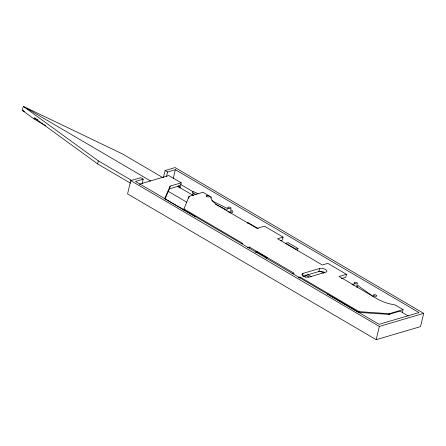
<?xml version="1.0" encoding="UTF-8"?>
<svg xmlns="http://www.w3.org/2000/svg" width="446" height="446" viewBox="0 0 446 446"><rect width="100%" height="100%" fill="white"/><g stroke="black" fill="none" stroke-linecap="round" stroke-linejoin="round"><path stroke-width="0.67" d="M45.509 125.66L34.113 118.976L34.364 117.922L37.966 120.035M130.572 183.228L97.59 163.888L98.315 160.878L23.276 106.326L22.3 110.391L34.113 118.976M142.135 183.635L143.211 179.158L140.724 177.698L130.745 180.636L127.567 193.887L376.173 339.674L420.517 326.617L423.7 313.371L175.094 167.579L165.115 170.517L163.426 177.558M166.525 176.454L167.601 171.978L175.362 169.692L418.995 312.562L379.083 324.314L135.45 181.438L143.211 179.158M165.076 198.866L169.497 188.803L170.149 186.094L181.238 182.827L179.95 188.179M173.21 178.651L175.362 169.692M179.002 187.85L179.476 185.865L178.322 185.837M183.501 210.06L189.098 196.346L202.958 192.265L211.036 197.004A22.774 9.517 13.5 0 0 218.479 205.762L257.013 228.358L264.439 226.172L283.087 237.105L282.363 240.115L280.517 240.662M188.669 198.152L189.098 196.346M192.538 195.381L193.085 193.09A1.706 0.714 13.5 0 1 192.666 191.997A1.706 0.714 13.5 0 1 194.986 192.265L198.091 193.82M210.752 198.208L211.036 197.004M249.097 248.232L249.386 247.028L294.137 273.27L292.225 273.833M266.663 258.831L266.953 257.626L257.007 251.789L255.346 252.28M297.415 250.892L297.995 248.483L288.049 242.652L285.83 243.304L295.776 249.136L297.995 248.483M299.729 278.22L300.019 277.016L359.063 311.637L389.23 313.705L403.089 309.624L402.364 312.635M302.427 275.806L303.007 273.398L319.637 268.498A4.259 1.778 13.5 0 1 325.513 269.507A4.259 1.778 13.5 0 1 325.853 272.144L309.223 277.038A4.259 1.778 13.5 0 1 303.341 276.035A4.259 1.778 13.5 0 1 303.007 273.398M302.951 276.213L318.912 271.514L319.637 268.498M283.087 237.105L277.546 238.738L322.296 264.98L327.838 263.346L346.481 274.284L345.762 277.295L341.424 278.572M358.774 312.841L359.063 311.637M376.173 339.674L379.356 326.422L423.7 313.371M388.94 314.909L389.23 313.705M170.149 186.094L164.619 198.671L195.699 216.89M139.258 184.237L168.805 175.54L181.238 182.827M169.497 188.803L179.476 185.865M241.726 243.806L242.836 243.483L183.791 208.856M247.474 247.591L249.386 247.028M265.844 257.95L266.953 257.626M298.352 277.501L300.019 277.016M346.481 274.284L339.055 276.47L377.589 299.065A22.774 9.517 13.5 0 0 395.005 304.886L403.089 309.624M356.605 287.302L357.068 287.191A2.559 1.07 13.5 0 0 357.051 285.853L356.588 285.563M24.168 111.288L22.3 110.391L24.101 111.45M211.772 200.65L227.934 208.722M193.085 193.09L196.184 194.64M215.373 204.223L225.28 209.174L224.907 209.358A4.259 1.778 13.5 0 0 224.578 209.748M165.115 170.517L167.601 171.978M408.296 315.98L400.012 311.124L388.923 314.385L358.534 312.384L327.459 294.159M258.234 228.603L247.547 222.337L247.686 223.396M180.702 184.505L193.308 191.891M163.035 177.737L122.26 153.825L23.276 106.326L150.692 181.048M177.424 186.177L193.614 195.671M320.05 271.101L323.645 273.208M168.125 191.267L186.757 202.194M307.556 274.513L311.157 276.626M305.393 274.965L308.994 277.077M303.72 276.174L305.521 277.228M98.315 160.878L131.893 180.569M130.745 180.636L379.356 326.422M373.798 296.93L359.069 286.399A4.259 1.778 13.5 0 0 357.056 284.922M34.364 117.922L97.59 163.888M230.443 209.564A4.259 1.778 13.5 0 1 232.834 211.766A4.259 1.778 13.5 0 1 230.097 212.859M230.482 210.467A2.559 1.07 13.5 0 1 230.816 211.856A2.559 1.07 13.5 0 1 227.978 211.783M226.25 210.651A2.559 1.07 13.5 0 1 226.54 209.882L226.947 209.743A2.559 1.07 13.5 0 1 227.477 209.676M353.087 285.083A2.559 1.07 13.5 0 1 354.113 284.938M352.05 284.292A4.259 1.778 13.5 0 1 353.884 284.158M318.912 271.514A4.259 1.778 13.5 0 1 324.794 272.517M206.476 196.379A1.706 0.714 13.5 0 0 209.313 196.708A1.706 0.714 13.5 0 0 207.451 195.381A1.706 0.714 13.5 0 0 206.476 196.379M373.938 295.726A1.706 0.714 13.5 0 0 376.77 296.038A1.706 0.714 13.5 0 0 374.869 294.717A1.706 0.714 13.5 0 0 373.938 295.726M354.542 283.355A1.706 0.714 13.5 0 0 357.374 283.673A1.706 0.714 13.5 0 0 355.484 282.346A1.706 0.714 13.5 0 0 354.542 283.355M228.179 208.115A1.706 0.714 13.5 0 0 230.989 208.382A1.706 0.714 13.5 0 0 229.032 207.072A1.706 0.714 13.5 0 0 228.179 208.115"/></g></svg>
